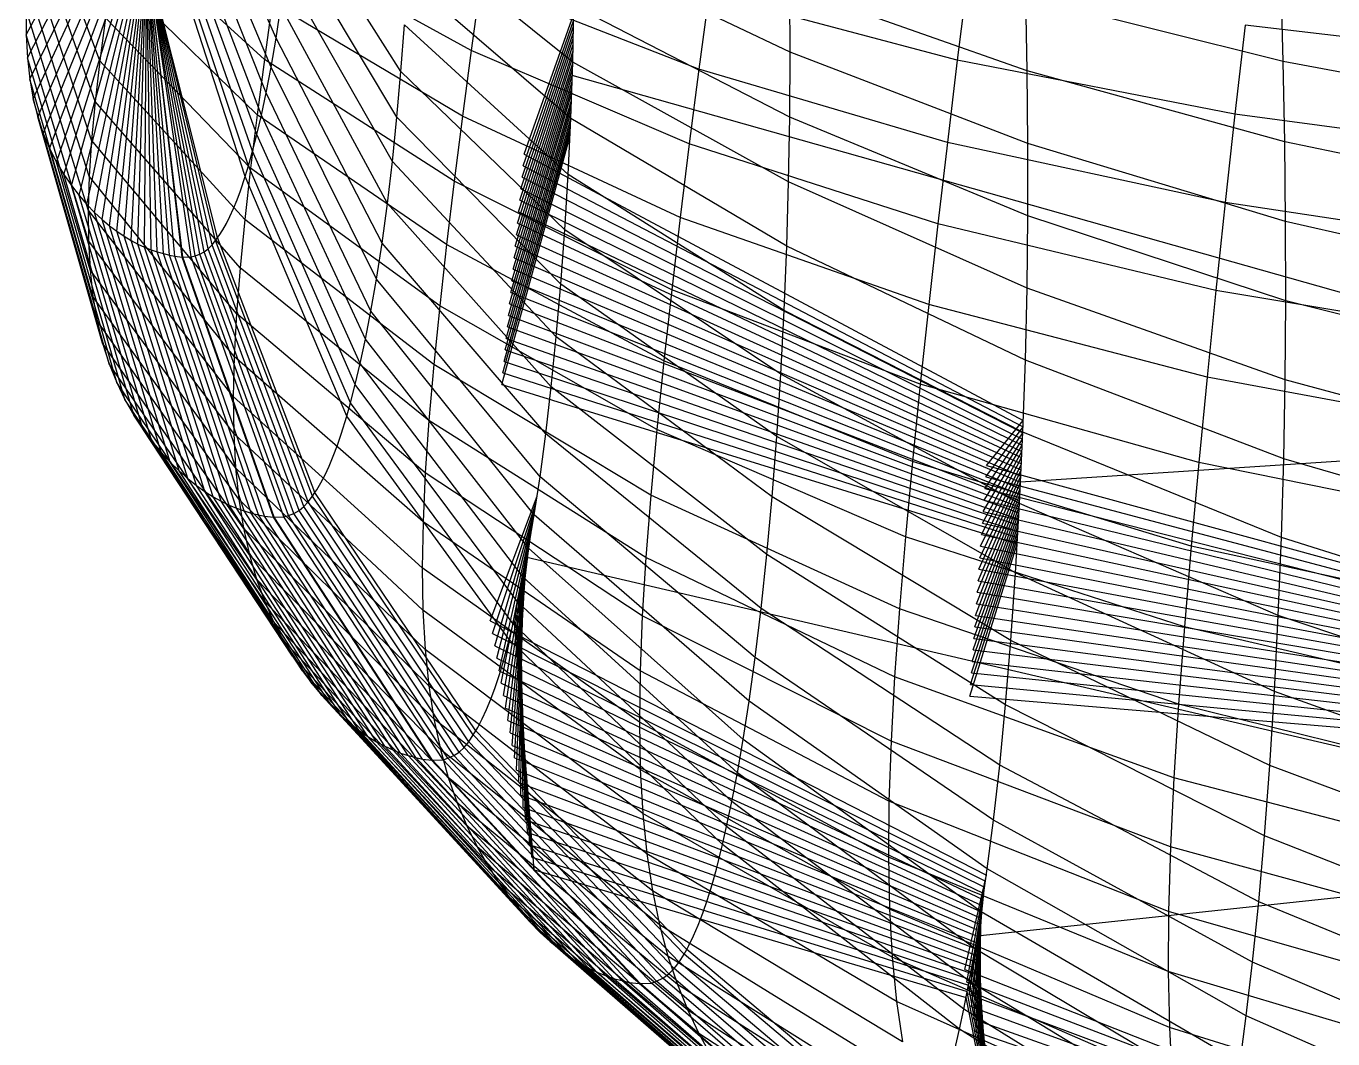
# Model space of a CAD drawing. Extents: x -483 to 483, y 0 to 271.
# Drawn here: x -482.6 to -397.8, y 80.4 to 146.1 of the extents above; entities that cross this region are included whole.
import ezdxf

# ---------------------------------------------------------------- set-up
doc = ezdxf.new("R2010")
doc.units = 0

msp = doc.modelspace()

# ---------------------------------------------------------------- linework, layer by layer
at = {"layer": 'default', "color": 3, "linetype": 'CONTINUOUS'}
for p, q in [((-466.365, 145.352, 235.122), (-473.881, 162.432, 253.698)), ((-466.685, 143.482, 235.059), (-474, 160.922, 253.696)), ((-467.008, 141.818, 234.996), (-474.105, 159.576, 253.695)), ((-467.321, 140.365, 234.934), (-474.198, 158.399, 253.694)), ((-467.619, 139.104, 234.875), (-474.278, 157.377, 253.693)), ((-467.901, 138.013, 234.82), (-474.348, 156.492, 253.692)), ((-468.377, 136.379, 234.726), (-474.453, 155.163, 253.69)), ((-468.168, 137.063, 234.767), (-474.409, 155.72, 253.691)), ((-458.27, 143.185, 217.359), (-465.275, 154.259, 235.336)), ((-458.527, 140.221, 217.252), (-465.508, 151.887, 235.291)), ((-447.124, 143.799, 200.975), (-457.731, 152.349, 217.583)), ((-433.031, 144.437, 184.619), (-447.01, 151.119, 201.052)), ((-458.818, 137.355, 217.131), (-465.77, 149.593, 235.239)), ((-447.253, 140.147, 200.887), (-457.869, 149.276, 217.526)), ((-433.031, 144.437, 184.619), (-433.057, 148.664, 184.599)), ((-417.638, 143.243, 168.29), (-433.057, 148.664, 184.599)), ((-401.042, 143.845, 152.359), (-401.186, 149.119, 152.211)), ((-417.638, 143.243, 168.29), (-417.723, 148.012, 168.212)), ((-401.042, 143.845, 152.359), (-417.723, 148.012, 168.212)), ((-466.365, 145.352, 235.122), (-466.057, 147.405, 235.183)), ((-459.139, 134.619, 216.998), (-466.057, 147.405, 235.183)), ((-447.124, 143.799, 200.975), (-447.045, 147.455, 201.029)), ((-433.051, 140.233, 184.603), (-447.045, 147.455, 201.029)), ((-458.27, 143.185, 217.359), (-458.049, 146.213, 217.451)), ((-447.426, 136.507, 200.768), (-458.049, 146.213, 217.451)), ((-466.685, 143.482, 235.059), (-466.365, 145.352, 235.122)), ((-459.486, 132.053, 216.853), (-466.365, 145.352, 235.122)), ((-433.051, 140.233, 184.603), (-433.031, 144.437, 184.619)), ((-417.593, 138.52, 168.33), (-433.031, 144.437, 184.619)), ((-467.008, 141.818, 234.996), (-466.685, 143.482, 235.059)), ((-459.849, 129.715, 216.703), (-466.685, 143.482, 235.059)), ((-447.253, 140.147, 200.887), (-447.124, 143.799, 200.975)), ((-433.119, 136.039, 184.549), (-447.124, 143.799, 200.975)), ((-400.938, 138.627, 152.467), (-401.042, 143.845, 152.359)), ((-383.026, 140.468, 137.111), (-401.042, 143.845, 152.359)), ((-458.527, 140.221, 217.252), (-458.27, 143.185, 217.359)), ((-447.644, 132.909, 200.62), (-458.27, 143.185, 217.359)), ((-417.593, 138.52, 168.33), (-417.638, 143.243, 168.29)), ((-400.938, 138.627, 152.467), (-417.638, 143.243, 168.29)), ((-467.321, 140.365, 234.934), (-467.008, 141.818, 234.996)), ((-460.217, 127.635, 216.55), (-467.008, 141.818, 234.996)), ((-467.619, 139.104, 234.875), (-467.321, 140.365, 234.934)), ((-460.574, 125.817, 216.401), (-467.321, 140.365, 234.934)), ((-458.818, 137.355, 217.131), (-458.527, 140.221, 217.252)), ((-447.899, 129.386, 200.445), (-458.527, 140.221, 217.252)), ((-447.426, 136.507, 200.768), (-447.253, 140.147, 200.887)), ((-433.24, 131.849, 184.452), (-447.253, 140.147, 200.887)), ((-433.119, 136.039, 184.549), (-433.051, 140.233, 184.603)), ((-417.596, 133.822, 168.327), (-433.051, 140.233, 184.603)), ((-467.901, 138.013, 234.82), (-467.619, 139.104, 234.875)), ((-460.916, 124.24, 216.259), (-467.619, 139.104, 234.875)), ((-417.596, 133.822, 168.327), (-417.593, 138.52, 168.33)), ((-400.876, 133.459, 152.531), (-417.593, 138.52, 168.33)), ((-400.876, 133.459, 152.531), (-400.938, 138.627, 152.467)), ((-382.907, 134.857, 137.25), (-400.938, 138.627, 152.467)), ((-468.168, 137.063, 234.767), (-467.901, 138.013, 234.82)), ((-461.239, 122.876, 216.125), (-467.901, 138.013, 234.82)), ((-459.139, 134.619, 216.998), (-458.818, 137.355, 217.131)), ((-448.192, 125.978, 200.244), (-458.818, 137.355, 217.131)), ((-468.377, 136.379, 234.726), (-468.168, 137.063, 234.767)), ((-461.546, 121.687, 215.997), (-468.168, 137.063, 234.767)), ((-447.644, 132.909, 200.62), (-447.426, 136.507, 200.768)), ((-433.411, 127.672, 184.315), (-447.426, 136.507, 200.768)), ((-461.787, 120.831, 215.897), (-468.377, 136.379, 234.726)), ((-433.24, 131.849, 184.452), (-433.119, 136.039, 184.549)), ((-417.651, 129.135, 168.277), (-433.119, 136.039, 184.549)), ((-459.486, 132.053, 216.853), (-459.139, 134.619, 216.998)), ((-448.518, 122.726, 200.022), (-459.139, 134.619, 216.998)), ((-417.651, 129.135, 168.277), (-417.596, 133.822, 168.327)), ((-400.863, 128.318, 152.544), (-417.596, 133.822, 168.327)), ((-400.863, 128.318, 152.544), (-400.876, 133.459, 152.531)), ((-382.831, 129.3, 137.34), (-400.876, 133.459, 152.531)), ((-447.899, 129.386, 200.445), (-447.644, 132.909, 200.62)), ((-433.629, 123.542, 184.14), (-447.644, 132.909, 200.62)), ((-459.849, 129.715, 216.703), (-459.486, 132.053, 216.853)), ((-448.871, 119.675, 199.78), (-459.486, 132.053, 216.853)), ((-433.411, 127.672, 184.315), (-433.24, 131.849, 184.452)), ((-417.763, 124.451, 168.177), (-433.24, 131.849, 184.452)), ((-460.217, 127.635, 216.55), (-459.849, 129.715, 216.703)), ((-449.243, 116.895, 199.526), (-459.849, 129.715, 216.703)), ((-448.192, 125.978, 200.244), (-447.899, 129.386, 200.445)), ((-433.889, 119.499, 183.932), (-447.899, 129.386, 200.445)), ((-417.763, 124.451, 168.177), (-417.651, 129.135, 168.277)), ((-400.904, 123.188, 152.502), (-417.651, 129.135, 168.277)), ((-400.904, 123.188, 152.502), (-400.863, 128.318, 152.544)), ((-382.804, 123.771, 137.372), (-400.863, 128.318, 152.544)), ((-460.574, 125.817, 216.401), (-460.217, 127.635, 216.55)), ((-449.622, 114.421, 199.267), (-460.217, 127.635, 216.55)), ((-433.629, 123.542, 184.14), (-433.411, 127.672, 184.315)), ((-417.927, 119.783, 168.028), (-433.411, 127.672, 184.315)), ((-460.916, 124.24, 216.259), (-460.574, 125.817, 216.401)), ((-449.991, 112.259, 199.015), (-460.574, 125.817, 216.401)), ((-448.518, 122.726, 200.022), (-448.192, 125.978, 200.244)), ((-434.19, 115.588, 183.691), (-448.192, 125.978, 200.244)), ((-461.239, 122.876, 216.125), (-460.916, 124.24, 216.259)), ((-450.344, 110.383, 198.773), (-460.916, 124.24, 216.259)), ((-417.927, 119.783, 168.028), (-417.763, 124.451, 168.177)), ((-401.002, 118.062, 152.401), (-417.763, 124.451, 168.177)), ((-433.889, 119.499, 183.932), (-433.629, 123.542, 184.14)), ((-418.141, 115.166, 167.835), (-433.629, 123.542, 184.14)), ((-401.002, 118.062, 152.401), (-400.904, 123.188, 152.502)), ((-382.83, 118.254, 137.341), (-400.904, 123.188, 152.502)), ((-461.546, 121.687, 215.997), (-461.239, 122.876, 216.125)), ((-450.68, 108.76, 198.544), (-461.239, 122.876, 216.125)), ((-448.871, 119.675, 199.78), (-448.518, 122.726, 200.022)), ((-434.527, 111.855, 183.421), (-448.518, 122.726, 200.022)), ((-461.787, 120.831, 215.897), (-461.546, 121.687, 215.997)), ((-450.999, 107.345, 198.326), (-461.546, 121.687, 215.997)), ((-451.249, 106.326, 198.154), (-461.787, 120.831, 215.897)), ((-449.243, 116.895, 199.526), (-448.871, 119.675, 199.78)), ((-434.895, 108.352, 183.125), (-448.871, 119.675, 199.78)), ((-418.141, 115.166, 167.835), (-417.927, 119.783, 168.028)), ((-401.155, 112.952, 152.244), (-417.927, 119.783, 168.028)), ((-434.19, 115.588, 183.691), (-433.889, 119.499, 183.932)), ((-418.401, 110.647, 167.6), (-433.889, 119.499, 183.932)), ((-401.155, 112.952, 152.244), (-401.002, 118.062, 152.401)), ((-382.915, 112.741, 137.242), (-401.002, 118.062, 152.401)), ((-449.622, 114.421, 199.267), (-449.243, 116.895, 199.526)), ((-435.284, 105.16, 182.813), (-449.243, 116.895, 199.526)), ((-434.527, 111.855, 183.421), (-434.19, 115.588, 183.691)), ((-418.704, 106.274, 167.326), (-434.19, 115.588, 183.691)), ((-418.401, 110.647, 167.6), (-418.141, 115.166, 167.835)), ((-401.359, 107.899, 152.033), (-418.141, 115.166, 167.835)), ((-449.991, 112.259, 199.015), (-449.622, 114.421, 199.267)), ((-435.683, 102.32, 182.494), (-449.622, 114.421, 199.267)), ((-401.359, 107.899, 152.033), (-401.155, 112.952, 152.244)), ((-383.053, 107.245, 137.079), (-401.155, 112.952, 152.244)), ((-450.344, 110.383, 198.773), (-449.991, 112.259, 199.015)), ((-436.073, 99.837, 182.181), (-449.991, 112.259, 199.015)), ((-434.895, 108.352, 183.125), (-434.527, 111.855, 183.421)), ((-419.047, 102.1, 167.017), (-434.527, 111.855, 183.421)), ((-450.68, 108.76, 198.544), (-450.344, 110.383, 198.773)), ((-436.447, 97.682, 181.882), (-450.344, 110.383, 198.773)), ((-418.704, 106.274, 167.326), (-418.401, 110.647, 167.6)), ((-401.61, 102.951, 151.775), (-418.401, 110.647, 167.6)), ((-450.999, 107.345, 198.326), (-450.68, 108.76, 198.544)), ((-436.803, 95.817, 181.596), (-450.68, 108.76, 198.544)), ((-435.284, 105.16, 182.813), (-434.895, 108.352, 183.125)), ((-419.424, 98.184, 166.676), (-434.895, 108.352, 183.125)), ((-401.61, 102.951, 151.775), (-401.359, 107.899, 152.033)), ((-383.244, 101.81, 136.854), (-401.359, 107.899, 152.033)), ((-451.249, 106.326, 198.154), (-450.999, 107.345, 198.326)), ((-437.142, 94.192, 181.325), (-450.999, 107.345, 198.326)), ((-437.408, 93.022, 181.111), (-451.249, 106.326, 198.154)), ((-419.047, 102.1, 167.017), (-418.704, 106.274, 167.326)), ((-401.907, 98.164, 151.469), (-418.704, 106.274, 167.326)), ((-435.683, 102.32, 182.494), (-435.284, 105.16, 182.813)), ((-419.824, 94.614, 166.314), (-435.284, 105.16, 182.813)), ((-401.907, 98.164, 151.469), (-401.61, 102.951, 151.775)), ((-383.482, 96.487, 136.575), (-401.61, 102.951, 151.775)), ((-436.073, 99.837, 182.181), (-435.683, 102.32, 182.494)), ((-420.236, 91.437, 165.942), (-435.683, 102.32, 182.494)), ((-419.424, 98.184, 166.676), (-419.047, 102.1, 167.017)), ((-402.244, 93.594, 151.121), (-419.047, 102.1, 167.017)), ((-436.447, 97.682, 181.882), (-436.073, 99.837, 182.181)), ((-420.64, 88.659, 165.577), (-436.073, 99.837, 182.181)), ((-436.803, 95.817, 181.596), (-436.447, 97.682, 181.882)), ((-421.028, 86.249, 165.226), (-436.447, 97.682, 181.882)), ((-419.824, 94.614, 166.314), (-419.424, 98.184, 166.676)), ((-402.618, 89.306, 150.736), (-419.424, 98.184, 166.676)), ((-402.244, 93.594, 151.121), (-401.907, 98.164, 151.469)), ((-383.766, 91.337, 136.241), (-401.907, 98.164, 151.469)), ((-437.142, 94.192, 181.325), (-436.803, 95.817, 181.596)), ((-421.399, 84.162, 164.891), (-436.803, 95.817, 181.596)), ((-437.408, 93.022, 181.111), (-437.142, 94.192, 181.325)), ((-421.752, 82.344, 164.572), (-437.142, 94.192, 181.325)), ((-420.236, 91.437, 165.942), (-419.824, 94.614, 166.314)), ((-403.017, 85.396, 150.324), (-419.824, 94.614, 166.314)), ((-402.618, 89.306, 150.736), (-402.244, 93.594, 151.121)), ((-384.091, 86.42, 135.859), (-402.244, 93.594, 151.121)), ((-422.031, 81.034, 164.32), (-437.408, 93.022, 181.111)), ((-420.64, 88.659, 165.577), (-420.236, 91.437, 165.942)), ((-403.429, 81.917, 149.9), (-420.236, 91.437, 165.942)), ((-403.017, 85.396, 150.324), (-402.618, 89.306, 150.736)), ((-384.453, 81.807, 135.433), (-402.618, 89.306, 150.736)), ((-421.028, 86.249, 165.226), (-420.64, 88.659, 165.577)), ((-403.835, 78.875, 149.482), (-420.64, 88.659, 165.577)), ((-421.399, 84.162, 164.891), (-421.028, 86.249, 165.226)), ((-404.225, 76.235, 149.079), (-421.028, 86.249, 165.226)), ((-403.429, 81.917, 149.9), (-403.017, 85.396, 150.324)), ((-384.841, 77.6, 134.976), (-403.017, 85.396, 150.324)), ((-421.752, 82.344, 164.572), (-421.399, 84.162, 164.891)), ((-404.599, 73.949, 148.695), (-421.399, 84.162, 164.891)), ((-422.031, 81.034, 164.32), (-421.752, 82.344, 164.572)), ((-404.956, 71.957, 148.327), (-421.752, 82.344, 164.572)), ((-403.835, 78.875, 149.482), (-403.429, 81.917, 149.9)), ((-385.244, 73.856, 134.503), (-403.429, 81.917, 149.9)), ((-405.237, 70.521, 148.037), (-422.031, 81.034, 164.32))]:
    msp.add_line(p, q, dxfattribs=at)
at = {"layer": 'default', "color": 5, "linetype": 'CONTINUOUS'}
for p, q in [((-482.582, 145.571, 231.932), (-473.923, 161.899, 253.697)), ((-482.501, 144.071, 231.947), (-474.017, 160.702, 253.696)), ((-482.348, 142.688, 231.978), (-474.103, 159.603, 253.695)), ((-482.125, 141.417, 232.022), (-474.183, 158.595, 253.694)), ((-481.832, 140.249, 232.079), (-474.255, 157.673, 253.693)), ((-481.476, 139.178, 232.149), (-474.321, 156.831, 253.692)), ((-481.064, 138.199, 232.23), (-474.382, 156.066, 253.691)), ((-480.612, 137.311, 232.319), (-474.436, 155.375, 253.69)), ((-477.807, 143.885, 209.239), (-481.894, 154.925, 232.067)), ((-480.134, 136.508, 232.413), (-474.485, 154.753, 253.69)), ((-479.642, 135.787, 232.51), (-474.529, 154.198, 253.689)), ((-479.141, 135.141, 232.609), (-474.568, 153.702, 253.689)), ((-478.11, 141.235, 209.113), (-482.165, 152.805, 232.014)), ((-478.639, 134.563, 232.707), (-474.602, 153.262, 253.688)), ((-478.141, 134.049, 232.805), (-474.633, 152.872, 253.688)), ((-467.128, 143.965, 187.298), (-476.566, 152.609, 209.754)), ((-477.651, 133.591, 232.902), (-474.66, 152.527, 253.687)), ((-477.169, 133.186, 232.997), (-474.684, 152.224, 253.687)), ((-476.697, 132.828, 233.089), (-474.705, 151.958, 253.687)), ((-476.233, 132.512, 233.181), (-474.723, 151.726, 253.687)), ((-475.777, 132.235, 233.27), (-474.739, 151.524, 253.686)), ((-475.333, 131.997, 233.358), (-474.753, 151.352, 253.686)), ((-474.9, 131.793, 233.443), (-474.764, 151.208, 253.686)), ((-471.321, 131.338, 234.147), (-474.788, 150.898, 253.686)), ((-471.627, 131.229, 234.087), (-474.787, 150.919, 253.686)), ((-471.874, 131.161, 234.038), (-474.785, 150.94, 253.686)), ((-472.422, 131.151, 233.93), (-474.783, 150.961, 253.686)), ((-472.461, 131.151, 233.923), (-474.782, 150.981, 253.686)), ((-472.946, 131.206, 233.827), (-474.78, 151.002, 253.686)), ((-473.285, 131.278, 233.761), (-474.779, 151.023, 253.686)), ((-473.685, 131.371, 233.682), (-474.777, 151.044, 253.686)), ((-474.075, 131.485, 233.605), (-474.775, 151.064, 253.686)), ((-474.483, 131.624, 233.525), (-474.773, 151.091, 253.686)), ((-453.707, 144.557, 168.049), (-466.077, 151.35, 188.017)), ((-478.342, 138.74, 209.016), (-482.375, 150.808, 231.972)), ((-470.291, 132.228, 234.35), (-474.795, 150.815, 253.686)), ((-470.527, 131.938, 234.303), (-474.793, 150.836, 253.686)), ((-470.773, 131.692, 234.255), (-474.792, 150.857, 253.686)), ((-471.039, 131.492, 234.202), (-474.79, 150.878, 253.686)), ((-467.601, 140.384, 186.975), (-477.028, 149.597, 209.562)), ((-421.504, 149.292, 131.274), (-422.176, 143.924, 130.581)), ((-478.496, 136.402, 208.952), (-482.517, 148.937, 231.944)), ((-453.109, 148.875, 168.528), (-453.707, 144.557, 168.049)), ((-438.944, 143.335, 149.038), (-453.109, 148.875, 168.528)), ((-466.617, 147.629, 187.648), (-467.128, 143.965, 187.298)), ((-454.274, 140.284, 167.594), (-466.617, 147.629, 187.648)), ((-438.298, 148.208, 149.621), (-438.944, 143.335, 149.038)), ((-422.176, 143.924, 130.581), (-438.298, 148.208, 149.621)), ((-482.586, 147.191, 231.931), (-482.582, 145.571, 231.932)), ((-478.565, 134.222, 208.924), (-482.586, 147.191, 231.931)), ((-477.444, 146.68, 209.389), (-477.807, 143.885, 209.239)), ((-468.027, 136.915, 186.684), (-477.444, 146.68, 209.389)), ((-450.27, 137.826, 170.803), (-447.056, 146.936, 201.021)), ((-450.416, 136.332, 170.686), (-447.074, 146.136, 201.009)), ((-450.343, 137.079, 170.745), (-447.065, 146.536, 201.015)), ((-403.511, 146.202, 113.024), (-404.169, 140.425, 112.25)), ((-383.735, 143.9, 95.751), (-403.511, 146.202, 113.024)), ((-482.582, 145.571, 231.932), (-482.501, 144.071, 231.947)), ((-478.548, 132.198, 208.931), (-482.582, 145.571, 231.932)), ((-450.562, 134.838, 170.569), (-447.091, 145.336, 200.997)), ((-450.489, 135.585, 170.628), (-447.082, 145.736, 201.003)), ((-453.707, 144.557, 168.049), (-454.274, 140.284, 167.594)), ((-439.562, 138.505, 148.48), (-453.707, 144.557, 168.049)), ((-450.781, 132.596, 170.394), (-447.117, 144.136, 200.98)), ((-450.708, 133.344, 170.452), (-447.108, 144.536, 200.986)), ((-450.635, 134.091, 170.511), (-447.1, 144.936, 200.992)), ((-482.501, 144.071, 231.947), (-482.348, 142.688, 231.978)), ((-478.442, 130.325, 208.974), (-482.501, 144.071, 231.947)), ((-477.807, 143.885, 209.239), (-478.11, 141.235, 209.113)), ((-468.396, 133.593, 186.432), (-477.807, 143.885, 209.239)), ((-467.128, 143.965, 187.298), (-467.601, 140.384, 186.975)), ((-454.811, 136.077, 167.164), (-467.128, 143.965, 187.298)), ((-450.926, 131.102, 170.277), (-447.14, 143.337, 200.964)), ((-450.853, 131.849, 170.336), (-447.126, 143.737, 200.973)), ((-438.944, 143.335, 149.038), (-439.562, 138.505, 148.48)), ((-422.823, 138.587, 129.915), (-438.944, 143.335, 149.038)), ((-422.176, 143.924, 130.581), (-422.823, 138.587, 129.915)), ((-404.169, 140.425, 112.25), (-422.176, 143.924, 130.581)), ((-482.348, 142.688, 231.978), (-482.125, 141.417, 232.022)), ((-478.253, 128.6, 209.053), (-482.348, 142.688, 231.978)), ((-451.072, 129.608, 170.16), (-447.169, 142.538, 200.944)), ((-450.999, 130.355, 170.219), (-447.154, 142.937, 200.954)), ((-451.218, 128.114, 170.044), (-447.197, 141.738, 200.925)), ((-451.145, 128.861, 170.102), (-447.183, 142.138, 200.935)), ((-482.125, 141.417, 232.022), (-481.832, 140.249, 232.079)), ((-477.981, 127.013, 209.166), (-482.125, 141.417, 232.022)), ((-478.11, 141.235, 209.113), (-478.342, 138.74, 209.016)), ((-468.702, 130.442, 186.222), (-478.11, 141.235, 209.113)), ((-451.364, 126.619, 169.927), (-447.225, 140.939, 200.906)), ((-451.291, 127.367, 169.985), (-447.211, 141.339, 200.916)), ((-481.832, 140.249, 232.079), (-481.476, 139.178, 232.149)), ((-477.629, 125.558, 209.313), (-481.832, 140.249, 232.079)), ((-467.601, 140.384, 186.975), (-468.027, 136.915, 186.684)), ((-455.306, 131.966, 166.767), (-467.601, 140.384, 186.975)), ((-454.274, 140.284, 167.594), (-454.811, 136.077, 167.164)), ((-440.147, 133.726, 147.951), (-454.274, 140.284, 167.594)), ((-451.509, 125.125, 169.81), (-447.253, 140.14, 200.887)), ((-451.437, 125.872, 169.868), (-447.239, 140.539, 200.896)), ((-404.169, 140.425, 112.25), (-404.801, 134.681, 111.507)), ((-384.364, 137.775, 94.905), (-404.169, 140.425, 112.25)), ((-481.476, 139.178, 232.149), (-481.064, 138.199, 232.23)), ((-477.202, 124.222, 209.49), (-481.476, 139.178, 232.149)), ((-451.655, 123.631, 169.693), (-447.291, 139.341, 200.861)), ((-451.582, 124.378, 169.752), (-447.272, 139.74, 200.874)), ((-481.064, 138.199, 232.23), (-480.612, 137.311, 232.319)), ((-476.711, 123.004, 209.694), (-481.064, 138.199, 232.23)), ((-478.342, 138.74, 209.016), (-478.496, 136.402, 208.952)), ((-468.934, 127.477, 186.063), (-478.342, 138.74, 209.016)), ((-451.728, 122.884, 169.635), (-447.31, 138.942, 200.848)), ((-439.562, 138.505, 148.48), (-440.147, 133.726, 147.951)), ((-423.441, 133.297, 129.278), (-439.562, 138.505, 148.48)), ((-422.823, 138.587, 129.915), (-423.441, 133.297, 129.278)), ((-404.801, 134.681, 111.507), (-422.823, 138.587, 129.915)), ((-480.612, 137.311, 232.319), (-480.134, 136.508, 232.413)), ((-476.174, 121.898, 209.917), (-480.612, 137.311, 232.319)), ((-480.134, 136.508, 232.413), (-479.642, 135.787, 232.51)), ((-475.606, 120.899, 210.153), (-480.134, 136.508, 232.413)), ((-468.027, 136.915, 186.684), (-468.396, 133.593, 186.432)), ((-455.751, 127.983, 166.411), (-468.027, 136.915, 186.684)), ((-479.642, 135.787, 232.51), (-479.141, 135.141, 232.609)), ((-475.022, 120.003, 210.396), (-479.642, 135.787, 232.51)), ((-478.496, 136.402, 208.952), (-478.565, 134.222, 208.924)), ((-469.085, 124.698, 185.961), (-478.496, 136.402, 208.952)), ((-454.811, 136.077, 167.164), (-455.306, 131.966, 166.767)), ((-440.7, 129.022, 147.452), (-454.811, 136.077, 167.164)), ((-479.141, 135.141, 232.609), (-478.639, 134.563, 232.707)), ((-474.429, 119.199, 210.643), (-479.141, 135.141, 232.609)), ((-478.639, 134.563, 232.707), (-478.141, 134.049, 232.805)), ((-473.835, 118.482, 210.889), (-478.639, 134.563, 232.707)), ((-478.565, 134.222, 208.924), (-478.548, 132.198, 208.931)), ((-469.145, 122.107, 185.919), (-478.565, 134.222, 208.924)), ((-478.141, 134.049, 232.805), (-477.651, 133.591, 232.902)), ((-473.246, 117.844, 211.134), (-478.141, 134.049, 232.805)), ((-404.801, 134.681, 111.507), (-405.405, 128.989, 110.797)), ((-384.969, 131.686, 94.091), (-404.801, 134.681, 111.507)), ((-477.651, 133.591, 232.902), (-477.169, 133.186, 232.997)), ((-472.667, 117.276, 211.375), (-477.651, 133.591, 232.902)), ((-477.169, 133.186, 232.997), (-476.697, 132.828, 233.089)), ((-472.097, 116.774, 211.612), (-477.169, 133.186, 232.997)), ((-468.396, 133.593, 186.432), (-468.702, 130.442, 186.222)), ((-456.134, 124.17, 166.103), (-468.396, 133.593, 186.432)), ((-440.147, 133.726, 147.951), (-440.7, 129.022, 147.452)), ((-424.026, 128.064, 128.676), (-440.147, 133.726, 147.951)), ((-423.441, 133.297, 129.278), (-424.026, 128.064, 128.676)), ((-405.405, 128.989, 110.797), (-423.441, 133.297, 129.278)), ((-476.697, 132.828, 233.089), (-476.233, 132.512, 233.181)), ((-471.54, 116.331, 211.843), (-476.697, 132.828, 233.089)), ((-476.233, 132.512, 233.181), (-475.777, 132.235, 233.27)), ((-470.992, 115.94, 212.071), (-476.233, 132.512, 233.181)), ((-470.291, 132.228, 234.35), (-470.162, 132.41, 234.375)), ((-478.548, 132.198, 208.931), (-478.442, 130.325, 208.974)), ((-469.115, 119.703, 185.94), (-478.548, 132.198, 208.931)), ((-475.777, 132.235, 233.27), (-475.333, 131.997, 233.358)), ((-470.455, 115.598, 212.294), (-475.777, 132.235, 233.27)), ((-475.333, 131.997, 233.358), (-474.9, 131.793, 233.443)), ((-469.93, 115.303, 212.512), (-475.333, 131.997, 233.358)), ((-474.9, 131.793, 233.443), (-474.483, 131.624, 233.525)), ((-469.42, 115.052, 212.724), (-474.9, 131.793, 233.443)), ((-474.483, 131.624, 233.525), (-474.075, 131.485, 233.605)), ((-468.929, 114.845, 212.929), (-474.483, 131.624, 233.525)), ((-474.075, 131.485, 233.605), (-473.685, 131.371, 233.682)), ((-468.448, 114.674, 213.128), (-474.075, 131.485, 233.605)), ((-471.321, 131.338, 234.147), (-471.039, 131.492, 234.202)), ((-471.039, 131.492, 234.202), (-470.773, 131.692, 234.255)), ((-464.881, 114.707, 214.611), (-471.039, 131.492, 234.202)), ((-470.773, 131.692, 234.255), (-470.527, 131.938, 234.303)), ((-464.569, 114.959, 214.741), (-470.773, 131.692, 234.255)), ((-470.527, 131.938, 234.303), (-470.291, 132.228, 234.35)), ((-464.282, 115.268, 214.86), (-470.527, 131.938, 234.303)), ((-464.007, 115.632, 214.974), (-470.291, 132.228, 234.35)), ((-455.306, 131.966, 166.767), (-455.751, 127.983, 166.411)), ((-441.209, 124.424, 146.991), (-455.306, 131.966, 166.767)), ((-473.685, 131.371, 233.682), (-473.285, 131.278, 233.761)), ((-467.989, 114.535, 213.319), (-473.685, 131.371, 233.682)), ((-473.285, 131.278, 233.761), (-472.946, 131.206, 233.827)), ((-467.519, 114.421, 213.515), (-473.285, 131.278, 233.761)), ((-472.946, 131.206, 233.827), (-472.461, 131.151, 233.923)), ((-467.12, 114.335, 213.68), (-472.946, 131.206, 233.827)), ((-472.461, 131.151, 233.923), (-472.422, 131.151, 233.93)), ((-466.549, 114.27, 213.918), (-472.461, 131.151, 233.923)), ((-472.422, 131.151, 233.93), (-471.874, 131.161, 234.038)), ((-466.503, 114.27, 213.937), (-472.422, 131.151, 233.93)), ((-471.874, 131.161, 234.038), (-471.627, 131.229, 234.087)), ((-465.86, 114.287, 214.204), (-471.874, 131.161, 234.038)), ((-471.627, 131.229, 234.087), (-471.321, 131.338, 234.147)), ((-465.57, 114.374, 214.325), (-471.627, 131.229, 234.087)), ((-465.211, 114.513, 214.474), (-471.321, 131.338, 234.147)), ((-478.442, 130.325, 208.974), (-478.253, 128.6, 209.053)), ((-468.993, 117.479, 186.024), (-478.442, 130.325, 208.974)), ((-468.702, 130.442, 186.222), (-468.934, 127.477, 186.063)), ((-456.451, 120.553, 165.849), (-468.702, 130.442, 186.222)), ((-440.7, 129.022, 147.452), (-441.209, 124.424, 146.991)), ((-424.577, 122.912, 128.108), (-440.7, 129.022, 147.452)), ((-405.405, 128.989, 110.797), (-405.976, 123.357, 110.126)), ((-385.546, 125.651, 93.315), (-405.405, 128.989, 110.797)), ((-478.253, 128.6, 209.053), (-477.981, 127.013, 209.166)), ((-468.781, 115.431, 186.168), (-478.253, 128.6, 209.053)), ((-424.026, 128.064, 128.676), (-424.577, 122.912, 128.108)), ((-405.976, 123.357, 110.126), (-424.026, 128.064, 128.676)), ((-468.934, 127.477, 186.063), (-469.085, 124.698, 185.961)), ((-456.689, 117.149, 165.659), (-468.934, 127.477, 186.063)), ((-455.751, 127.983, 166.411), (-456.134, 124.17, 166.103)), ((-441.665, 119.97, 146.579), (-455.751, 127.983, 166.411)), ((-477.981, 127.013, 209.166), (-477.629, 125.558, 209.313)), ((-468.483, 113.548, 186.372), (-477.981, 127.013, 209.166)), ((-477.629, 125.558, 209.313), (-477.202, 124.222, 209.49)), ((-468.101, 111.822, 186.633), (-477.629, 125.558, 209.313)), ((-469.085, 124.698, 185.961), (-469.145, 122.107, 185.919)), ((-456.838, 113.961, 165.54), (-469.085, 124.698, 185.961)), ((-477.202, 124.222, 209.49), (-476.711, 123.004, 209.694)), ((-467.64, 110.239, 186.948), (-477.202, 124.222, 209.49)), ((-456.134, 124.17, 166.103), (-456.451, 120.553, 165.849)), ((-442.057, 115.706, 146.225), (-456.134, 124.17, 166.103)), ((-441.209, 124.424, 146.991), (-441.665, 119.97, 146.579)), ((-425.084, 117.877, 127.585), (-441.209, 124.424, 146.991)), ((-476.711, 123.004, 209.694), (-476.174, 121.898, 209.917)), ((-467.111, 108.795, 187.31), (-476.711, 123.004, 209.694)), ((-405.976, 123.357, 110.126), (-406.513, 117.814, 109.494)), ((-386.091, 119.681, 92.582), (-405.976, 123.357, 110.126)), ((-469.145, 122.107, 185.919), (-469.115, 119.703, 185.94)), ((-456.891, 110.988, 165.497), (-469.145, 122.107, 185.919)), ((-424.577, 122.912, 128.108), (-425.084, 117.877, 127.585)), ((-406.513, 117.814, 109.494), (-424.577, 122.912, 128.108)), ((-476.174, 121.898, 209.917), (-475.606, 120.899, 210.153)), ((-466.535, 107.486, 187.704), (-476.174, 121.898, 209.917)), ((-475.606, 120.899, 210.153), (-475.022, 120.003, 210.396)), ((-465.926, 106.303, 188.12), (-475.606, 120.899, 210.153)), ((-456.451, 120.553, 165.849), (-456.689, 117.149, 165.659)), ((-442.379, 111.663, 145.935), (-456.451, 120.553, 165.849)), ((-420.28, 117.625, 132.535), (-417.9, 120.534, 168.052)), ((-475.022, 120.003, 210.396), (-474.429, 119.199, 210.643)), ((-465.301, 105.243, 188.548), (-475.022, 120.003, 210.396)), ((-469.115, 119.703, 185.94), (-468.993, 117.479, 186.024)), ((-456.847, 108.231, 165.532), (-469.115, 119.703, 185.94)), ((-441.665, 119.97, 146.579), (-442.057, 115.706, 146.225)), ((-425.537, 113, 127.118), (-441.665, 119.97, 146.579)), ((-420.39, 116.129, 132.423), (-417.929, 119.735, 168.026)), ((-420.335, 116.877, 132.479), (-417.914, 120.135, 168.04)), ((-474.429, 119.199, 210.643), (-473.835, 118.482, 210.889)), ((-464.666, 104.293, 188.981), (-474.429, 119.199, 210.643)), ((-420.499, 114.632, 132.31), (-417.966, 118.936, 167.993)), ((-420.444, 115.38, 132.366), (-417.947, 119.336, 168.01)), ((-473.835, 118.482, 210.889), (-473.246, 117.844, 211.134)), ((-464.032, 103.445, 189.415), (-473.835, 118.482, 210.889)), ((-473.246, 117.844, 211.134), (-472.667, 117.276, 211.375)), ((-463.402, 102.691, 189.846), (-473.246, 117.844, 211.134)), ((-425.084, 117.877, 127.585), (-425.537, 113, 127.118)), ((-407.007, 112.396, 108.914), (-425.084, 117.877, 127.585)), ((-420.609, 113.136, 132.197), (-418.003, 118.137, 167.959)), ((-420.554, 113.884, 132.253), (-417.985, 118.537, 167.976)), ((-472.667, 117.276, 211.375), (-472.097, 116.774, 211.612)), ((-462.784, 102.021, 190.269), (-472.667, 117.276, 211.375)), ((-468.993, 117.479, 186.024), (-468.781, 115.431, 186.168)), ((-456.703, 105.68, 165.648), (-468.993, 117.479, 186.024)), ((-456.689, 117.149, 165.659), (-456.838, 113.961, 165.54)), ((-442.616, 107.857, 145.72), (-456.689, 117.149, 165.659)), ((-420.718, 111.639, 132.084), (-418.04, 117.338, 167.926)), ((-420.663, 112.388, 132.14), (-418.022, 117.738, 167.943)), ((-406.513, 117.814, 109.494), (-407.007, 112.396, 108.914)), ((-386.603, 113.805, 91.892), (-406.513, 117.814, 109.494)), ((-472.097, 116.774, 211.612), (-471.54, 116.331, 211.843)), ((-462.175, 101.429, 190.684), (-472.097, 116.774, 211.612)), ((-471.54, 116.331, 211.843), (-470.992, 115.94, 212.071)), ((-461.581, 100.907, 191.09), (-471.54, 116.331, 211.843)), ((-420.882, 109.395, 131.915), (-418.096, 116.14, 167.876)), ((-420.828, 110.143, 131.971), (-418.077, 116.54, 167.892)), ((-420.773, 110.891, 132.028), (-418.059, 116.939, 167.909)), ((-470.992, 115.94, 212.071), (-470.455, 115.598, 212.294)), ((-460.997, 100.446, 191.49), (-470.992, 115.94, 212.071)), ((-470.455, 115.598, 212.294), (-469.93, 115.303, 212.512)), ((-460.425, 100.044, 191.881), (-470.455, 115.598, 212.294)), ((-469.93, 115.303, 212.512), (-469.42, 115.052, 212.724)), ((-459.866, 99.698, 192.263), (-469.93, 115.303, 212.512)), ((-468.781, 115.431, 186.168), (-468.483, 113.548, 186.372)), ((-456.464, 103.333, 165.84), (-468.781, 115.431, 186.168)), ((-464.282, 115.268, 214.86), (-464.007, 115.632, 214.974)), ((-464.007, 115.632, 214.974), (-463.856, 115.86, 215.037)), ((-453.577, 100.133, 196.563), (-464.007, 115.632, 214.974)), ((-452.473, 107.532, 169.037), (-449.437, 115.627, 199.393)), ((-442.057, 115.706, 146.225), (-442.379, 111.663, 145.935)), ((-425.925, 108.331, 126.718), (-442.057, 115.706, 146.225)), ((-420.992, 107.898, 131.802), (-418.133, 115.341, 167.842)), ((-420.937, 108.647, 131.858), (-418.114, 115.741, 167.859)), ((-469.42, 115.052, 212.724), (-468.929, 114.845, 212.929)), ((-459.323, 99.404, 192.634), (-469.42, 115.052, 212.724)), ((-468.929, 114.845, 212.929), (-468.448, 114.674, 213.128)), ((-458.8, 99.161, 192.992), (-468.929, 114.845, 212.929)), ((-468.448, 114.674, 213.128), (-467.989, 114.535, 213.319)), ((-458.289, 98.962, 193.342), (-468.448, 114.674, 213.128)), ((-467.989, 114.535, 213.319), (-467.519, 114.421, 213.515)), ((-457.8, 98.8, 193.676), (-467.989, 114.535, 213.319)), ((-465.57, 114.374, 214.325), (-465.211, 114.513, 214.474)), ((-465.211, 114.513, 214.474), (-464.881, 114.707, 214.611)), ((-454.849, 98.795, 195.693), (-465.211, 114.513, 214.474)), ((-464.881, 114.707, 214.611), (-464.569, 114.959, 214.741)), ((-454.5, 99.029, 195.932), (-464.881, 114.707, 214.611)), ((-464.569, 114.959, 214.741), (-464.282, 115.268, 214.86)), ((-454.171, 99.33, 196.157), (-464.569, 114.959, 214.741)), ((-453.868, 99.699, 196.364), (-464.282, 115.268, 214.86)), ((-452.331, 106.725, 169.151), (-449.498, 115.229, 199.352)), ((-452.189, 105.918, 169.265), (-449.559, 114.832, 199.31)), ((-421.101, 106.402, 131.689), (-418.177, 114.543, 167.802)), ((-421.047, 107.15, 131.745), (-418.154, 114.942, 167.823)), ((-467.519, 114.421, 213.515), (-467.12, 114.335, 213.68)), ((-457.3, 98.669, 194.018), (-467.519, 114.421, 213.515)), ((-467.12, 114.335, 213.68), (-466.549, 114.27, 213.918)), ((-456.876, 98.569, 194.307), (-467.12, 114.335, 213.68)), ((-466.549, 114.27, 213.918), (-466.503, 114.27, 213.937)), ((-456.269, 98.497, 194.722), (-466.549, 114.27, 213.918)), ((-466.503, 114.27, 213.937), (-465.86, 114.287, 214.204)), ((-456.221, 98.497, 194.755), (-466.503, 114.27, 213.937)), ((-465.86, 114.287, 214.204), (-465.57, 114.374, 214.325)), ((-455.538, 98.521, 195.223), (-465.86, 114.287, 214.204)), ((-455.23, 98.628, 195.433), (-465.57, 114.374, 214.325)), ((-456.838, 113.961, 165.54), (-456.891, 110.988, 165.497)), ((-442.762, 104.293, 145.588), (-456.838, 113.961, 165.54)), ((-452.047, 105.111, 169.379), (-449.62, 114.435, 199.269)), ((-451.905, 104.304, 169.493), (-449.687, 114.038, 199.222)), ((-451.763, 103.497, 169.607), (-449.755, 113.641, 199.176)), ((-421.211, 104.906, 131.576), (-418.223, 113.744, 167.761)), ((-421.156, 105.654, 131.632), (-418.2, 114.144, 167.782)), ((-468.483, 113.548, 186.372), (-468.101, 111.822, 186.633)), ((-456.131, 101.175, 166.106), (-468.483, 113.548, 186.372)), ((-451.62, 102.69, 169.721), (-449.823, 113.244, 199.13)), ((-451.478, 101.882, 169.835), (-449.89, 112.847, 199.083)), ((-425.537, 113, 127.118), (-425.925, 108.331, 126.718)), ((-407.447, 107.149, 108.396), (-425.537, 113, 127.118)), ((-421.321, 103.409, 131.463), (-418.269, 112.946, 167.72)), ((-421.266, 104.158, 131.52), (-418.246, 113.345, 167.74)), ((-451.336, 101.075, 169.949), (-449.958, 112.45, 199.037)), ((-451.194, 100.268, 170.063), (-450.03, 112.053, 198.988)), ((-421.375, 102.661, 131.407), (-418.291, 112.547, 167.699)), ((-407.007, 112.396, 108.914), (-407.447, 107.149, 108.396)), ((-387.073, 108.062, 91.259), (-407.007, 112.396, 108.914)), ((-468.101, 111.822, 186.633), (-467.64, 110.239, 186.948)), ((-455.708, 99.198, 166.445), (-468.101, 111.822, 186.633)), ((-451.052, 99.461, 170.177), (-450.104, 111.657, 198.937)), ((-450.909, 98.654, 170.291), (-450.179, 111.26, 198.886)), ((-442.379, 111.663, 145.935), (-442.616, 107.857, 145.72)), ((-426.242, 103.904, 126.392), (-442.379, 111.663, 145.935)), ((-467.64, 110.239, 186.948), (-467.111, 108.795, 187.31)), ((-455.2, 97.385, 166.852), (-467.64, 110.239, 186.948)), ((-456.891, 110.988, 165.497), (-456.847, 108.231, 165.532)), ((-442.805, 100.971, 145.549), (-456.891, 110.988, 165.497)), ((-450.767, 97.847, 170.405), (-450.254, 110.864, 198.835)), ((-450.625, 97.04, 170.519), (-450.329, 110.467, 198.784)), ((-450.341, 95.426, 170.747), (-450.491, 109.674, 198.673)), ((-450.483, 96.233, 170.633), (-450.409, 110.071, 198.729)), ((-467.111, 108.795, 187.31), (-466.535, 107.486, 187.704)), ((-454.62, 95.733, 167.317), (-467.111, 108.795, 187.31)), ((-450.056, 93.812, 170.975), (-450.655, 108.882, 198.561)), ((-450.198, 94.619, 170.861), (-450.573, 109.278, 198.617)), ((-456.847, 108.231, 165.532), (-456.703, 105.68, 165.648)), ((-442.747, 97.89, 145.601), (-456.847, 108.231, 165.532)), ((-449.63, 91.391, 171.316), (-450.92, 107.694, 198.379)), ((-449.772, 92.198, 171.202), (-450.831, 108.09, 198.44)), ((-449.914, 93.005, 171.089), (-450.742, 108.486, 198.502)), ((-442.616, 107.857, 145.72), (-442.762, 104.293, 145.588)), ((-426.473, 99.738, 126.153), (-442.616, 107.857, 145.72)), ((-425.925, 108.331, 126.718), (-426.242, 103.904, 126.392)), ((-407.822, 102.125, 107.955), (-425.925, 108.331, 126.718)), ((-466.535, 107.486, 187.704), (-465.926, 106.303, 188.12)), ((-453.989, 94.235, 167.823), (-466.535, 107.486, 187.704)), ((-407.447, 107.149, 108.396), (-407.822, 102.125, 107.955)), ((-387.491, 102.5, 90.697), (-407.447, 107.149, 108.396)), ((-465.926, 106.303, 188.12), (-465.301, 105.243, 188.548)), ((-453.323, 92.883, 168.357), (-465.926, 106.303, 188.12)), ((-465.301, 105.243, 188.548), (-464.666, 104.293, 188.981)), ((-452.64, 91.672, 168.904), (-465.301, 105.243, 188.548)), ((-456.703, 105.68, 165.648), (-456.464, 103.333, 165.84)), ((-442.584, 95.041, 145.749), (-456.703, 105.68, 165.648)), ((-464.666, 104.293, 188.981), (-464.032, 103.445, 189.415)), ((-451.947, 90.587, 169.459), (-464.666, 104.293, 188.981)), ((-442.762, 104.293, 145.588), (-442.805, 100.971, 145.549)), ((-426.61, 95.837, 126.012), (-442.762, 104.293, 145.588)), ((-464.032, 103.445, 189.415), (-463.402, 102.691, 189.846)), ((-451.255, 89.619, 170.014), (-464.032, 103.445, 189.415)), ((-426.242, 103.904, 126.392), (-426.473, 99.738, 126.153)), ((-408.127, 97.362, 107.597), (-426.242, 103.904, 126.392)), ((-463.402, 102.691, 189.846), (-462.784, 102.021, 190.269)), ((-450.568, 88.759, 170.564), (-463.402, 102.691, 189.846)), ((-456.464, 103.333, 165.84), (-456.131, 101.175, 166.106)), ((-442.32, 92.42, 145.987), (-456.464, 103.333, 165.84)), ((-462.784, 102.021, 190.269), (-462.175, 101.429, 190.684)), ((-449.894, 87.996, 171.104), (-462.784, 102.021, 190.269)), ((-407.822, 102.125, 107.955), (-408.127, 97.362, 107.597)), ((-387.847, 97.175, 90.218), (-407.822, 102.125, 107.955)), ((-462.175, 101.429, 190.684), (-461.581, 100.907, 191.09)), ((-449.232, 87.321, 171.635), (-462.175, 101.429, 190.684)), ((-461.581, 100.907, 191.09), (-460.997, 100.446, 191.49)), ((-448.585, 86.726, 172.153), (-461.581, 100.907, 191.09)), ((-456.131, 101.175, 166.106), (-455.708, 99.198, 166.445)), ((-441.958, 90.011, 146.315), (-456.131, 101.175, 166.106)), ((-442.805, 100.971, 145.549), (-442.747, 97.89, 145.601)), ((-426.644, 92.201, 125.978), (-442.805, 100.971, 145.549)), ((-460.997, 100.446, 191.49), (-460.425, 100.044, 191.881)), ((-447.95, 86.202, 172.663), (-460.997, 100.446, 191.49)), ((-460.425, 100.044, 191.881), (-459.866, 99.698, 192.263)), ((-447.327, 85.745, 173.162), (-460.425, 100.044, 191.881)), ((-453.868, 99.699, 196.364), (-453.577, 100.133, 196.563)), ((-453.577, 100.133, 196.563), (-453.419, 100.406, 196.671)), ((-439.903, 85.899, 179.112), (-453.577, 100.133, 196.563)), ((-459.866, 99.698, 192.263), (-459.323, 99.404, 192.634)), ((-446.72, 85.353, 173.649), (-459.866, 99.698, 192.263)), ((-459.323, 99.404, 192.634), (-458.8, 99.161, 192.992)), ((-446.129, 85.019, 174.122), (-459.323, 99.404, 192.634)), ((-455.708, 99.198, 166.445), (-455.2, 97.385, 166.852)), ((-441.5, 87.804, 146.728), (-455.708, 99.198, 166.445)), ((-454.5, 99.029, 195.932), (-454.171, 99.33, 196.157)), ((-454.171, 99.33, 196.157), (-453.868, 99.699, 196.364)), ((-440.542, 84.974, 178.6), (-454.171, 99.33, 196.157)), ((-440.215, 85.399, 178.862), (-453.868, 99.699, 196.364)), ((-426.473, 99.738, 126.153), (-426.61, 95.837, 126.012)), ((-408.347, 92.881, 107.338), (-426.473, 99.738, 126.153)), ((-458.8, 99.161, 192.992), (-458.289, 98.962, 193.342)), ((-445.56, 84.745, 174.578), (-458.8, 99.161, 192.992)), ((-458.289, 98.962, 193.342), (-457.8, 98.8, 193.676)), ((-445.005, 84.52, 175.023), (-458.289, 98.962, 193.342)), ((-457.8, 98.8, 193.676), (-457.3, 98.669, 194.018)), ((-444.475, 84.339, 175.448), (-457.8, 98.8, 193.676)), ((-457.3, 98.669, 194.018), (-456.876, 98.569, 194.307)), ((-443.932, 84.191, 175.883), (-457.3, 98.669, 194.018)), ((-456.876, 98.569, 194.307), (-456.269, 98.497, 194.722)), ((-443.472, 84.08, 176.252), (-456.876, 98.569, 194.307)), ((-456.269, 98.497, 194.722), (-456.221, 98.497, 194.755)), ((-442.813, 84.002, 176.779), (-456.269, 98.497, 194.722)), ((-456.221, 98.497, 194.755), (-455.538, 98.521, 195.223)), ((-442.761, 84.002, 176.821), (-456.221, 98.497, 194.755)), ((-455.538, 98.521, 195.223), (-455.23, 98.628, 195.433)), ((-442.02, 84.036, 177.415), (-455.538, 98.521, 195.223)), ((-455.23, 98.628, 195.433), (-454.849, 98.795, 195.693)), ((-441.687, 84.16, 177.682), (-455.23, 98.628, 195.433)), ((-454.849, 98.795, 195.693), (-454.5, 99.029, 195.932)), ((-441.275, 84.354, 178.012), (-454.849, 98.795, 195.693)), ((-440.898, 84.625, 178.315), (-454.5, 99.029, 195.932)), ((-442.747, 97.89, 145.601), (-442.584, 95.041, 145.749)), ((-426.574, 88.83, 126.05), (-442.747, 97.89, 145.601)), ((-455.2, 97.385, 166.852), (-454.62, 95.733, 167.317)), ((-440.953, 85.783, 147.222), (-455.2, 97.385, 166.852)), ((-408.127, 97.362, 107.597), (-408.347, 92.881, 107.338)), ((-388.134, 92.128, 89.832), (-408.127, 97.362, 107.597)), ((-426.61, 95.837, 126.012), (-426.644, 92.201, 125.978)), ((-408.473, 88.685, 107.189), (-426.61, 95.837, 126.012)), ((-454.62, 95.733, 167.317), (-453.989, 94.235, 167.823)), ((-440.33, 83.94, 147.786), (-454.62, 95.733, 167.317)), ((-442.584, 95.041, 145.749), (-442.32, 92.42, 145.987)), ((-426.396, 85.713, 126.233), (-442.584, 95.041, 145.749)), ((-453.989, 94.235, 167.823), (-453.323, 92.883, 168.357)), ((-439.653, 82.272, 148.398), (-453.989, 94.235, 167.823)), ((-453.323, 92.883, 168.357), (-452.64, 91.672, 168.904)), ((-438.939, 80.766, 149.042), (-453.323, 92.883, 168.357)), ((-442.32, 92.42, 145.987), (-441.958, 90.011, 146.315)), ((-426.116, 82.846, 126.522), (-442.32, 92.42, 145.987)), ((-408.347, 92.881, 107.338), (-408.473, 88.685, 107.189)), ((-388.339, 87.378, 89.556), (-408.347, 92.881, 107.338)), ((-452.64, 91.672, 168.904), (-451.947, 90.587, 169.459)), ((-438.209, 79.417, 149.702), (-452.64, 91.672, 168.904)), ((-426.644, 92.201, 125.978), (-426.574, 88.83, 126.05)), ((-408.497, 84.775, 107.162), (-426.644, 92.201, 125.978)), ((-421.699, 84.904, 131.073), (-420.293, 91.046, 165.891)), ((-451.947, 90.587, 169.459), (-451.255, 89.619, 170.014)), ((-437.468, 78.209, 150.372), (-451.947, 90.587, 169.459)), ((-441.958, 90.011, 146.315), (-441.5, 87.804, 146.728)), ((-425.736, 80.213, 126.913), (-441.958, 90.011, 146.315)), ((-421.551, 84.098, 131.226), (-420.351, 90.648, 165.838)), ((-421.402, 83.292, 131.379), (-420.408, 90.25, 165.786)), ((-451.255, 89.619, 170.014), (-450.568, 88.759, 170.564)), ((-436.728, 77.133, 151.04), (-451.255, 89.619, 170.014)), ((-421.254, 82.487, 131.532), (-420.466, 89.852, 165.734)), ((-421.106, 81.681, 131.685), (-420.524, 89.455, 165.682)), ((-420.957, 80.875, 131.837), (-420.582, 89.057, 165.629)), ((-450.568, 88.759, 170.564), (-449.894, 87.996, 171.104)), ((-435.995, 76.177, 151.702), (-450.568, 88.759, 170.564)), ((-426.574, 88.83, 126.05), (-426.396, 85.713, 126.233)), ((-408.417, 81.149, 107.255), (-426.574, 88.83, 126.05)), ((-420.809, 80.069, 131.99), (-420.64, 88.659, 165.577)), ((-420.661, 79.263, 132.143), (-420.704, 88.262, 165.519)), ((-408.473, 88.685, 107.189), (-408.497, 84.775, 107.162)), ((-388.454, 82.931, 89.402), (-408.473, 88.685, 107.189)), ((-449.894, 87.996, 171.104), (-449.232, 87.321, 171.635)), ((-435.276, 75.328, 152.352), (-449.894, 87.996, 171.104)), ((-449.232, 87.321, 171.635), (-448.585, 86.726, 172.153)), ((-434.57, 74.579, 152.99), (-449.232, 87.321, 171.635)), ((-441.5, 87.804, 146.728), (-440.953, 85.783, 147.222)), ((-425.258, 77.801, 127.406), (-441.5, 87.804, 146.728)), ((-420.364, 77.651, 132.449), (-420.832, 87.466, 165.403)), ((-420.512, 78.457, 132.296), (-420.768, 87.864, 165.461)), ((-448.585, 86.726, 172.153), (-447.95, 86.202, 172.663)), ((-433.88, 73.919, 153.613), (-448.585, 86.726, 172.153)), ((-420.067, 76.039, 132.754), (-420.96, 86.671, 165.287)), ((-420.216, 76.845, 132.602), (-420.896, 87.069, 165.345)), ((-447.95, 86.202, 172.663), (-447.327, 85.745, 173.162)), ((-433.203, 73.338, 154.226), (-447.95, 86.202, 172.663)), ((-447.327, 85.745, 173.162), (-446.72, 85.353, 173.649)), ((-432.539, 72.832, 154.825), (-447.327, 85.745, 173.162)), ((-440.953, 85.783, 147.222), (-440.33, 83.94, 147.786)), ((-424.689, 75.592, 127.992), (-440.953, 85.783, 147.222)), ((-440.215, 85.399, 178.862), (-439.903, 85.899, 179.112)), ((-439.903, 85.899, 179.112), (-439.732, 86.214, 179.249)), ((-424.651, 73.058, 161.953), (-439.903, 85.899, 179.112)), ((-426.396, 85.713, 126.233), (-426.116, 82.846, 126.522)), ((-408.231, 77.799, 107.474), (-426.396, 85.713, 126.233)), ((-419.771, 74.427, 133.06), (-421.094, 85.877, 165.166)), ((-419.919, 75.233, 132.907), (-421.024, 86.274, 165.23)), ((-446.72, 85.353, 173.649), (-446.129, 85.019, 174.122)), ((-431.892, 72.398, 155.41), (-446.72, 85.353, 173.649)), ((-446.129, 85.019, 174.122), (-445.56, 84.745, 174.578)), ((-431.263, 72.03, 155.978), (-446.129, 85.019, 174.122)), ((-440.898, 84.625, 178.315), (-440.542, 84.974, 178.6)), ((-440.542, 84.974, 178.6), (-440.215, 85.399, 178.862)), ((-425.327, 72.019, 161.342), (-440.542, 84.974, 178.6)), ((-424.981, 72.496, 161.654), (-440.215, 85.399, 178.862)), ((-419.474, 72.816, 133.366), (-421.235, 85.082, 165.039)), ((-419.622, 73.622, 133.213), (-421.165, 85.479, 165.103)), ((-408.497, 84.775, 107.162), (-408.417, 81.149, 107.255)), ((-388.469, 78.789, 89.382), (-408.497, 84.775, 107.162)), ((-445.56, 84.745, 174.578), (-445.005, 84.52, 175.023)), ((-430.658, 71.727, 156.525), (-445.56, 84.745, 174.578)), ((-445.005, 84.52, 175.023), (-444.475, 84.339, 175.448)), ((-430.067, 71.48, 157.059), (-445.005, 84.52, 175.023)), ((-444.475, 84.339, 175.448), (-443.932, 84.191, 175.883)), ((-429.503, 71.281, 157.569), (-444.475, 84.339, 175.448)), ((-443.932, 84.191, 175.883), (-443.472, 84.08, 176.252)), ((-428.925, 71.12, 158.091), (-443.932, 84.191, 175.883)), ((-443.472, 84.08, 176.252), (-442.813, 84.002, 176.779)), ((-428.436, 71, 158.533), (-443.472, 84.08, 176.252)), ((-442.813, 84.002, 176.779), (-442.761, 84.002, 176.821)), ((-427.736, 70.916, 159.165), (-442.813, 84.002, 176.779)), ((-442.761, 84.002, 176.821), (-442.02, 84.036, 177.415)), ((-427.68, 70.917, 159.216), (-442.761, 84.002, 176.821)), ((-442.02, 84.036, 177.415), (-441.687, 84.16, 177.682)), ((-426.893, 70.96, 159.927), (-442.02, 84.036, 177.415)), ((-441.687, 84.16, 177.682), (-441.275, 84.354, 178.012)), ((-426.54, 71.101, 160.245), (-441.687, 84.16, 177.682)), ((-441.275, 84.354, 178.012), (-440.898, 84.625, 178.315)), ((-426.103, 71.322, 160.641), (-441.275, 84.354, 178.012)), ((-425.703, 71.627, 161.002), (-440.898, 84.625, 178.315)), ((-440.33, 83.94, 147.786), (-439.653, 82.272, 148.398)), ((-424.043, 73.58, 128.658), (-440.33, 83.94, 147.786)), ((-419.177, 71.204, 133.672), (-421.376, 84.288, 164.911)), ((-419.326, 72.01, 133.519), (-421.306, 84.685, 164.975)), ((-418.733, 68.786, 134.13), (-421.606, 83.097, 164.704)), ((-418.881, 69.592, 133.977), (-421.529, 83.494, 164.774)), ((-419.029, 70.398, 133.824), (-421.452, 83.891, 164.844)), ((-439.653, 82.272, 148.398), (-438.939, 80.766, 149.042)), ((-423.342, 71.759, 129.381), (-439.653, 82.272, 148.398)), ((-426.116, 82.846, 126.522), (-425.736, 80.213, 126.913)), ((-407.943, 74.718, 107.813), (-426.116, 82.846, 126.522)), ((-438.939, 80.766, 149.042), (-438.209, 79.417, 149.702)), ((-422.604, 70.115, 130.141), (-438.939, 80.766, 149.042)), ((-408.417, 81.149, 107.255), (-408.231, 77.799, 107.474)), ((-388.383, 74.948, 89.496), (-408.417, 81.149, 107.255))]:
    msp.add_line(p, q, dxfattribs=at)
at = {"layer": 'default', "color": 1, "linetype": 'CONTINUOUS'}
for p, q in [((-470.162, 132.41, 234.375), (-474.796, 150.801, 253.686)), ((-450.27, 137.826, 170.803), (-417.9, 120.534, 168.052)), ((-450.343, 137.079, 170.745), (-417.914, 120.135, 168.04)), ((-468.688, 135.444, 234.665), (-468.377, 136.379, 234.726)), ((-450.416, 136.332, 170.686), (-417.929, 119.735, 168.026)), ((-469.133, 134.293, 234.577), (-468.902, 134.862, 234.623)), ((-468.902, 134.862, 234.623), (-468.688, 135.444, 234.665)), ((-450.562, 134.838, 170.569), (-417.966, 118.936, 167.993)), ((-450.489, 135.585, 170.628), (-417.947, 119.336, 168.01)), ((-469.363, 133.786, 234.532), (-469.133, 134.293, 234.577)), ((-450.635, 134.091, 170.511), (-417.985, 118.537, 167.976)), ((-469.824, 132.925, 234.442), (-469.592, 133.332, 234.487)), ((-469.592, 133.332, 234.487), (-469.363, 133.786, 234.532)), ((-450.708, 133.344, 170.452), (-418.003, 118.137, 167.959)), ((-470.162, 132.41, 234.375), (-470.057, 132.558, 234.396)), ((-463.856, 115.86, 215.037), (-470.162, 132.41, 234.375)), ((-470.057, 132.558, 234.396), (-469.824, 132.925, 234.442)), ((-450.781, 132.596, 170.394), (-418.022, 117.738, 167.943)), ((-450.853, 131.849, 170.336), (-418.04, 117.338, 167.926)), ((-450.926, 131.102, 170.277), (-418.059, 116.939, 167.909)), ((-450.999, 130.355, 170.219), (-418.077, 116.54, 167.892)), ((-451.145, 128.861, 170.102), (-418.114, 115.741, 167.859)), ((-451.072, 129.608, 170.16), (-418.096, 116.14, 167.876)), ((-451.218, 128.114, 170.044), (-418.133, 115.341, 167.842)), ((-451.291, 127.367, 169.985), (-418.154, 114.942, 167.823)), ((-451.364, 126.619, 169.927), (-418.177, 114.543, 167.802)), ((-451.437, 125.872, 169.868), (-418.2, 114.144, 167.782)), ((-451.509, 125.125, 169.81), (-418.223, 113.744, 167.761)), ((-451.582, 124.378, 169.752), (-418.246, 113.345, 167.74)), ((-451.655, 123.631, 169.693), (-418.269, 112.946, 167.72)), ((-451.728, 122.884, 169.635), (-418.291, 112.547, 167.699)), ((-462.145, 119.661, 215.748), (-461.787, 120.831, 215.897)), ((-462.393, 118.933, 215.645), (-462.145, 119.661, 215.748)), ((-462.661, 118.22, 215.534), (-462.393, 118.933, 215.645)), ((-462.927, 117.585, 215.424), (-462.661, 118.22, 215.534)), ((-463.462, 116.507, 215.201), (-463.193, 117.017, 215.313)), ((-463.193, 117.017, 215.313), (-462.927, 117.585, 215.424)), ((-420.28, 117.625, 132.535), (-383.049, 107.423, 137.084)), ((-463.734, 116.046, 215.088), (-463.462, 116.507, 215.201)), ((-420.335, 116.877, 132.479), (-383.061, 107.023, 137.069)), ((-463.856, 115.86, 215.037), (-463.734, 116.046, 215.088)), ((-453.419, 100.406, 196.671), (-463.856, 115.86, 215.037)), ((-420.444, 115.38, 132.366), (-383.089, 106.224, 137.036)), ((-420.39, 116.129, 132.423), (-383.075, 106.623, 137.053)), ((-420.499, 114.632, 132.31), (-383.103, 105.824, 137.02)), ((-420.554, 113.884, 132.253), (-383.117, 105.424, 137.003)), ((-420.609, 113.136, 132.197), (-383.131, 105.025, 136.987)), ((-420.663, 112.388, 132.14), (-383.145, 104.625, 136.971)), ((-368.618, 92.647, 252.987), (-450.104, 111.657, 198.937)), ((-420.718, 111.639, 132.084), (-383.159, 104.226, 136.954)), ((-420.773, 110.891, 132.028), (-383.173, 103.826, 136.938)), ((-420.882, 109.395, 131.915), (-383.201, 103.027, 136.905)), ((-420.828, 110.143, 131.971), (-383.187, 103.426, 136.921)), ((-420.937, 108.647, 131.858), (-383.215, 102.627, 136.888)), ((-420.992, 107.898, 131.802), (-383.229, 102.228, 136.872)), ((-452.473, 107.532, 169.037), (-420.293, 91.046, 165.891)), ((-421.047, 107.15, 131.745), (-383.243, 101.828, 136.855)), ((-452.331, 106.725, 169.151), (-420.351, 90.648, 165.838)), ((-451.624, 104.934, 197.898), (-451.249, 106.326, 198.154)), ((-437.408, 93.022, 181.111), (-451.249, 106.326, 198.154)), ((-421.101, 106.402, 131.689), (-383.261, 101.428, 136.834)), ((-452.189, 105.918, 169.265), (-420.408, 90.25, 165.786)), ((-421.156, 105.654, 131.632), (-383.279, 101.029, 136.813)), ((-452.047, 105.111, 169.379), (-420.466, 89.852, 165.734)), ((-451.905, 104.304, 169.493), (-420.524, 89.455, 165.682)), ((-451.883, 104.067, 197.721), (-451.624, 104.934, 197.898)), ((-421.211, 104.906, 131.576), (-383.297, 100.629, 136.792)), ((-452.162, 103.218, 197.53), (-451.883, 104.067, 197.721)), ((-451.763, 103.497, 169.607), (-420.582, 89.057, 165.629)), ((-421.266, 104.158, 131.52), (-383.315, 100.23, 136.772)), ((-452.441, 102.462, 197.34), (-452.162, 103.218, 197.53)), ((-451.62, 102.69, 169.721), (-420.64, 88.659, 165.577)), ((-421.375, 102.661, 131.407), (-383.35, 99.431, 136.73)), ((-421.321, 103.409, 131.463), (-383.332, 99.831, 136.751)), ((-453.004, 101.177, 196.955), (-452.721, 101.785, 197.148)), ((-452.721, 101.785, 197.148), (-452.441, 102.462, 197.34)), ((-451.478, 101.882, 169.835), (-420.704, 88.262, 165.519)), ((-453.29, 100.628, 196.759), (-453.004, 101.177, 196.955)), ((-451.336, 101.075, 169.949), (-420.768, 87.864, 165.461)), ((-453.419, 100.406, 196.671), (-453.29, 100.628, 196.759)), ((-439.732, 86.214, 179.249), (-453.419, 100.406, 196.671)), ((-451.194, 100.268, 170.063), (-420.832, 87.466, 165.403)), ((-451.052, 99.461, 170.177), (-420.896, 87.069, 165.345)), ((-450.909, 98.654, 170.291), (-420.96, 86.671, 165.287)), ((-450.767, 97.847, 170.405), (-421.024, 86.274, 165.23)), ((-450.625, 97.04, 170.519), (-421.094, 85.877, 165.166)), ((-450.483, 96.233, 170.633), (-421.165, 85.479, 165.103)), ((-450.341, 95.426, 170.747), (-421.235, 85.082, 165.039)), ((-450.198, 94.619, 170.861), (-421.306, 84.685, 164.975)), ((-450.056, 93.812, 170.975), (-421.376, 84.288, 164.911)), ((-449.914, 93.005, 171.089), (-421.452, 83.891, 164.844)), ((-437.808, 91.422, 180.791), (-437.408, 93.022, 181.111)), ((-422.031, 81.034, 164.32), (-437.408, 93.022, 181.111)), ((-368.618, 92.647, 252.987), (-420.896, 87.069, 165.345)), ((-449.772, 92.198, 171.202), (-421.529, 83.494, 164.774)), ((-449.63, 91.391, 171.316), (-421.606, 83.097, 164.704)), ((-438.084, 90.425, 180.569), (-437.808, 91.422, 180.791)), ((-438.383, 89.449, 180.33), (-438.084, 90.425, 180.569)), ((-438.682, 88.58, 180.09), (-438.383, 89.449, 180.33)), ((-438.982, 87.8, 179.85), (-438.682, 88.58, 180.09)), ((-439.286, 87.101, 179.606), (-438.982, 87.8, 179.85)), ((-439.732, 86.214, 179.249), (-439.593, 86.469, 179.36)), ((-439.593, 86.469, 179.36), (-439.286, 87.101, 179.606)), ((-424.471, 73.41, 162.115), (-439.732, 86.214, 179.249)), ((-421.699, 84.904, 131.073), (-385.619, 70.764, 134.062)), ((-421.551, 84.098, 131.226), (-385.67, 70.366, 134.001)), ((-421.402, 83.292, 131.379), (-385.724, 69.968, 133.938)), ((-421.254, 82.487, 131.532), (-385.778, 69.569, 133.875)), ((-421.106, 81.681, 131.685), (-385.832, 69.171, 133.812)), ((-422.448, 79.243, 163.943), (-422.031, 81.034, 164.32)), ((-405.237, 70.521, 148.037), (-422.031, 81.034, 164.32)), ((-420.957, 80.875, 131.837), (-385.886, 68.773, 133.748))]:
    msp.add_line(p, q, dxfattribs=at)
at = {"layer": 'default', "color": 8, "linetype": 'CONTINUOUS'}
for q in [(-447.154, 142.937, 200.954), (-418.077, 116.54, 167.892)]:
    msp.add_line((-365.858, 119.963, 256.583), q, dxfattribs=at)

doc.saveas('drawing.dxf')
